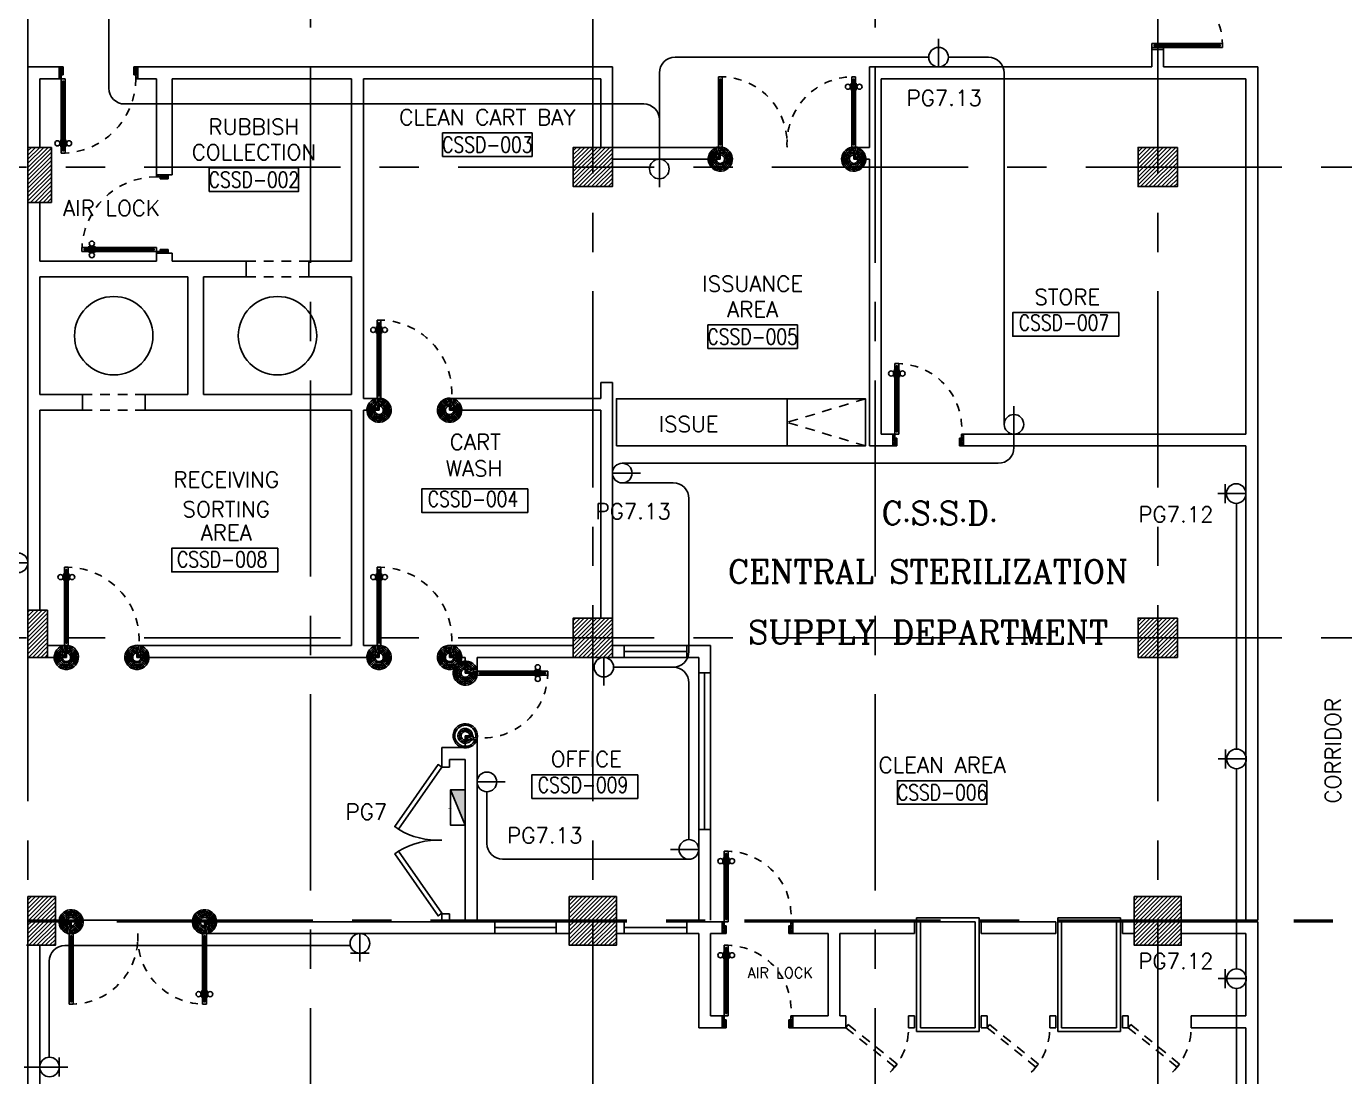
# Model space of a CAD drawing. Extents: x 0 to 93.3, y -13.5 to 76.8.
# Drawn here: x 48.6 to 65.4, y 31.03 to 44.41 of the extents above; entities that cross this region are included whole.
import ezdxf
from ezdxf.enums import TextEntityAlignment as Align

# ---------------------------------------------------------------- set-up
doc = ezdxf.new("R2010")
doc.units = 0
doc.header["$MEASUREMENT"] = 0
for name, pattern in [('CENTERX2', [4, 2.5, -0.5, 0.5, -0.5]), ('HIDDEN', [0.375, 0.25, -0.125]), ('HIDDEN2', [0.1875, 0.125, -0.0625])]:
    doc.linetypes.add(name, pattern=pattern)
doc.layers.get('0').update_dxf_attribs({"color": 11, "linetype": 'CONTINUOUS'})
for name, color, linetype in [('AXES', 11, 'CENTERX2'), ('COL', 11, 'CONTINUOUS'), ('COUNTER', 11, 'CONTINUOUS'), ('DIM', 11, 'CONTINUOUS'), ('DOOR', 11, 'CONTINUOUS'), ('E-CLINE', 4, 'CONTINUOUS'), ('E-HLINE', 3, 'HIDDEN'), ('E-PANELBX', 3, 'CONTINUOUS'), ('E-SOCKETS', 4, 'CONTINUOUS'), ('E-TRXT', 4, 'CONTINUOUS'), ('E-WI', 6, 'CONTINUOUS'), ('EQ', 11, 'CONTINUOUS'), ('HAT', 11, 'CONTINUOUS'), ('HIDDEN', 11, 'HIDDEN2'), ('RM-BOX', 11, 'CONTINUOUS'), ('RM-NAME', 11, 'CONTINUOUS'), ('RM-NO', 11, 'CONTINUOUS'), ('SUNI-FUR', 11, 'CONTINUOUS'), ('WALL', 11, 'CONTINUOUS'), ('WIN', 11, 'CONTINUOUS')]:
    doc.layers.add(name, color=color, linetype=linetype)
doc.styles.add('ROMANC', font='romanc', dxfattribs={"height": 0.1})
doc.styles.add('ROMANS', font='ROMANS.shx', dxfattribs={"width": 0.6})
pattern_1 = [(45, (-390.405687, -5.511), (-0.0265165043, 0.0265165043), [])]

# ---------------------------------------------------------------- blocks, each defined once
blk = doc.blocks.new('RM1')
at = {"layer": 'RM-BOX'}
blk.add_lwpolyline([(570, -200), (-570, -200), (-570, -500), (570, -500)], close=True, dxfattribs=at)
at = {"layer": 'RM-NAME', "style": 'ROMANS'}
for tag, p in [('ROOMNAME1', (0, 324)), ('ROOMNAME2', (0, 0))]:
    blk.add_attdef(tag, text='', height=200, dxfattribs=at).set_placement(p, align=Align.MIDDLE)
at = {"layer": 'RM-NO', "style": 'ROMANS', "width": 0.8}
blk.add_attdef('ROOMNO', text='', height=200, dxfattribs=at).set_placement((0, -350), align=Align.MIDDLE)
blk = doc.blocks.new('COL50')
at = {"layer": 'COL'}
blk.add_lwpolyline([(-250, 250), (-250, -250), (250, -250), (250, 250)], close=True, dxfattribs=at)
blk = doc.blocks.new('*X79')
at = {"color": 0}
for p, q in [((227929, 41942), (228388, 42401)), ((227929, 41995), (228335, 42401)), ((227929, 42048), (228282, 42401)), ((227929, 42101), (228229, 42401)), ((227929, 42154), (228176, 42401)), ((227929, 42207), (228123, 42401)), ((227929, 42260), (228070, 42401)), ((227929, 42313), (228017, 42401)), ((227929, 42366), (227963, 42401)), ((227941, 41901), (228429, 42389)), ((227994, 41901), (228429, 42336)), ((228047, 41901), (228429, 42283)), ((228100, 41901), (228429, 42230)), ((228153, 41901), (228429, 42177)), ((228206, 41901), (228429, 42124)), ((228259, 41901), (228429, 42071)), ((228312, 41901), (228429, 42018)), ((228365, 41901), (228429, 41964)), ((228418, 41901), (228429, 41911))]:
    blk.add_line(p, q, dxfattribs=at)
blk = doc.blocks.new('*X78')
at = {"color": 0}
for p, q in [((227929, 47935), (228395, 48401)), ((227929, 47988), (228342, 48401)), ((227929, 48041), (228289, 48401)), ((227929, 48094), (228236, 48401)), ((227929, 48147), (228183, 48401)), ((227929, 48200), (228130, 48401)), ((227929, 48253), (228077, 48401)), ((227929, 48306), (228024, 48401)), ((227929, 48359), (227971, 48401)), ((227948, 47901), (228429, 48381)), ((228001, 47901), (228429, 48328)), ((228054, 47901), (228429, 48275)), ((228107, 47901), (228429, 48222)), ((228160, 47901), (228429, 48169)), ((228213, 47901), (228429, 48116)), ((228266, 47901), (228429, 48063)), ((228319, 47901), (228429, 48010)), ((228372, 47901), (228429, 47957))]:
    blk.add_line(p, q, dxfattribs=at)
blk = doc.blocks.new('*X77')
at = {"color": 0}
for p, q in [((235129, 41929), (235600, 42401)), ((235129, 41982), (235547, 42401)), ((235129, 42035), (235494, 42401)), ((235129, 42088), (235441, 42401)), ((235129, 42141), (235388, 42401)), ((235129, 42194), (235335, 42401)), ((235129, 42248), (235282, 42401)), ((235129, 42301), (235229, 42401)), ((235129, 42354), (235176, 42401)), ((235153, 41901), (235629, 42376)), ((235206, 41901), (235629, 42323)), ((235259, 41901), (235629, 42270)), ((235312, 41901), (235629, 42217)), ((235365, 41901), (235629, 42164)), ((235418, 41901), (235629, 42111)), ((235471, 41901), (235629, 42058)), ((235525, 41901), (235629, 42005)), ((235578, 41901), (235629, 41952))]:
    blk.add_line(p, q, dxfattribs=at)
blk = doc.blocks.new('*X76')
at = {"color": 0}
for p, q in [((235129, 47922), (235608, 48401)), ((235129, 47975), (235554, 48401)), ((235129, 48028), (235501, 48401)), ((235129, 48081), (235448, 48401)), ((235129, 48134), (235395, 48401)), ((235129, 48187), (235342, 48401)), ((235129, 48240), (235289, 48401)), ((235129, 48293), (235236, 48401)), ((235129, 48346), (235183, 48401)), ((235161, 47901), (235629, 48369)), ((235214, 47901), (235629, 48316)), ((235267, 47901), (235629, 48263)), ((235320, 47901), (235629, 48210)), ((235373, 47901), (235629, 48157)), ((235426, 47901), (235629, 48104)), ((235479, 47901), (235629, 48051)), ((235532, 47901), (235629, 47998)), ((235585, 47901), (235629, 47945))]:
    blk.add_line(p, q, dxfattribs=at)
blk = doc.blocks.new('A$C272A55A0')
at = {"layer": 'DOOR', "color": 0, "linetype": 'ByBlock'}
for p, q in [((0, 900), (0, 1050)), ((50, 1050), (0, 1050)), ((50, 950), (50, 1050)), ((1750, 950), (1750, 1050)), ((1750, 1050), (1800, 1050)), ((1800, 1050), (1800, 900)), ((0, 900), (25, 900)), ((25, 950), (50, 950)), ((25, 900), (25, 950)), ((75, 900), (25, 900)), ((25, 850), (25, 900)), ((42, 850), (25, 850)), ((58, 870), (42, 870)), ((42, 870), (42, 850)), ((58, 850), (58, 870)), ((75, 850), (58, 850)), ((75, 900), (75, 850)), ((1725, 900), (1775, 900)), ((1725, 900), (1725, 850)), ((1725, 850), (1742, 850)), ((1742, 870), (1758, 870)), ((1742, 850), (1742, 870)), ((1775, 950), (1750, 950)), ((1758, 870), (1758, 850)), ((1758, 850), (1775, 850)), ((1775, 900), (1775, 950)), ((1800, 900), (1775, 900)), ((1775, 850), (1775, 900)), ((1725, 173), (1718, 173)), ((1718, 173), (1718, 83)), ((1775, 173), (1782, 173)), ((1782, 173), (1782, 83)), ((25, 50), (42, 50)), ((25, 50), (25, 0)), ((25, 0), (75, 0)), ((75, 0), (25, 0)), ((42, 50), (42, 30)), ((42, 30), (58, 30)), ((58, 50), (75, 50)), ((58, 50), (58, 30)), ((75, 50), (75, 0)), ((1718, 160), (1709, 160)), ((1709, 95), (1709, 160)), ((1718, 95), (1709, 95)), ((1718, 95), (1718, 160)), ((1725, 83), (1718, 83)), ((1742, 50), (1725, 50)), ((1725, 50), (1725, 0)), ((1775, 0), (1725, 0)), ((1725, 0), (1775, 0)), ((1742, 50), (1742, 30)), ((1758, 30), (1742, 30)), ((1775, 50), (1758, 50)), ((1758, 50), (1758, 30)), ((1775, 83), (1782, 83)), ((1775, 50), (1775, 0)), ((1782, 160), (1791, 160)), ((1782, 95), (1782, 160)), ((1782, 95), (1791, 95)), ((1791, 95), (1791, 160))]:
    blk.add_line(p, q, dxfattribs=at)
at = {"layer": 'DOOR', "color": 9, "linetype": 'ByBlock'}
for p, q in [((50, 1050), (0, 1010)), ((50, 1050), (0, 937)), ((50, 1050), (37, 950)), ((1750, 1050), (1800, 1010)), ((1750, 1050), (1800, 937)), ((1750, 1050), (1763, 950))]:
    blk.add_line(p, q, dxfattribs=at)
at = {"layer": 'DOOR', "linetype": 'ByBlock'}
for p, q in [((25, 850), (25, 50)), ((42, 850), (42, 50)), ((58, 850), (58, 50)), ((75, 50), (75, 850)), ((1725, 50), (1725, 850)), ((1742, 850), (1742, 50)), ((1758, 850), (1758, 50)), ((1775, 850), (1775, 50))]:
    blk.add_line(p, q, dxfattribs=at)
at = {"layer": 'DOOR', "color": 0, "linetype": 'ByBlock'}
for centre in [(1676, 128), (1824, 128)]:
    blk.add_circle(centre, 32.4, dxfattribs=at)
at = {"layer": 'DOOR', "color": 9, "linetype": 'ByBlock'}
for centre, radius, start, end in [((50, 1050), 54.4, 203.2074, 270), ((50, 1050), 34.4, 180, 270), ((50, 1050), 14.4, 180, 270), ((1750, 1050), 14.4, 270, 0), ((1750, 1050), 34.4, 270, 0), ((1750, 1050), 54.4, 270, 336.7926), ((50, 1050), 74.4, 227.7764, 270), ((50, 1050), 94.4, 238.0182, 270), ((50, 1050), 114, 244.0838, 257.3774), ((50, 1050), 134, 248.1598, 259.28), ((50, 1050), 154, 251.1053, 256.2858), ((1750, 1050), 74.4, 270, 312.2236), ((1750, 1050), 94.4, 270, 301.9818), ((1750, 1050), 114, 282.6226, 295.9162), ((1750, 1050), 134, 280.72, 291.8402), ((1750, 1050), 154, 283.7142, 288.8947)]:
    blk.add_arc(centre, radius, start, end, dxfattribs=at)
at = {"layer": 'DOOR', "linetype": 'HIDDEN', "ltscale": 0.5}
for centre, start, end in [((50, 851), 268.3174, 3.2965), ((1750, 851), 176.7035, 271.6826)]:
    blk.add_arc(centre, 851, start, end, dxfattribs=at)
at = {"layer": 'WALL', "linetype": 'ByBlock'}
blk.add_line((1800, 900), (1800, 1050), dxfattribs=at)
blk = doc.blocks.new('DOOR90')
at = {"layer": 'DOOR', "color": 7, "linetype": 'ByBlock'}
for p, q in [((-150, 0), (0, 0)), ((-150, 0), (-150, -25)), ((0, -50), (-114, 0)), ((0, -50), (-40, 0)), ((0, -50), (0, 0)), ((-1000, -25), (-1050, -25)), ((-1050, -75), (-1050, -25)), ((-1050, -25), (-1050, -75)), ((-1000, -75), (-1050, -75)), ((-1000, -42), (-1020, -42)), ((-1020, -42), (-1020, -58)), ((-1000, -58), (-1020, -58)), ((-1000, -25), (-1000, -42)), ((-1000, -58), (-1000, -75)), ((-878, -18), (-968, -18)), ((-968, -25), (-968, -18)), ((-968, -75), (-968, -82)), ((-878, -82), (-968, -82)), ((-955, -9), (-890, -9)), ((-955, -18), (-955, -9)), ((-955, -18), (-890, -18)), ((-955, -82), (-890, -82)), ((-955, -82), (-955, -91)), ((-955, -91), (-890, -91)), ((-890, -18), (-890, -9)), ((-890, -82), (-890, -91)), ((-878, -25), (-878, -18)), ((-878, -75), (-878, -82)), ((-200, -25), (-150, -25)), ((-200, -42), (-200, -25)), ((-180, -42), (-200, -42)), ((-200, -58), (-180, -58)), ((-200, -75), (-200, -58)), ((-150, -75), (-200, -75)), ((-180, -58), (-180, -42)), ((-150, -25), (-100, -25)), ((-150, -75), (-150, -25)), ((-100, -25), (-100, -50)), ((0, -50), (-100, -37)), ((-100, -50), (0, -50)), ((-150, -875), (-100, -875)), ((-150, -900), (-150, -875)), ((-150, -900), (0, -900)), ((0, -900), (-150, -900)), ((0, -850), (-114, -900)), ((-100, -875), (-100, -850)), ((0, -850), (-100, -863)), ((-100, -850), (0, -850)), ((0, -850), (-40, -900)), ((0, -850), (0, -900))]:
    blk.add_line(p, q, dxfattribs=at)
at = {"layer": 'DOOR', "linetype": 'ByBlock'}
for p, q in [((-200, -25), (-1000, -25)), ((-200, -42), (-1000, -42)), ((-200, -58), (-1000, -58)), ((-1000, -75), (-200, -75))]:
    blk.add_line(p, q, dxfattribs=at)
at = {"layer": 'DOOR', "color": 7, "linetype": 'ByBlock'}
for centre in [(-923, 24), (-923, -124)]:
    blk.add_circle(centre, 32.4, dxfattribs=at)
for centre, radius, start, end in [((0, -50), 154, 161.1053, 166.2858), ((0, -50), 94.4, 148.0182, 180), ((0, -50), 134, 158.1598, 169.28), ((0, -50), 114, 154.0838, 167.3774), ((0, -50), 74.4, 137.7764, 180), ((0, -50), 54.4, 113.2074, 180), ((0, -50), 34.4, 90, 180), ((0, -50), 14.4, 90, 180), ((0, -850), 154, 193.7142, 198.8947), ((0, -850), 134, 190.72, 201.8402), ((0, -850), 94.4, 180, 211.9818), ((0, -850), 74.4, 180, 222.2236), ((0, -850), 54.4, 180, 246.7926), ((0, -850), 34.4, 180, 270), ((0, -850), 14.4, 180, 270)]:
    blk.add_arc(centre, radius, start, end, dxfattribs=at)
at = {"layer": 'DOOR', "linetype": 'HIDDEN', "ltscale": 0.5}
blk.add_arc((-222, -50), 828, 178.2701, 275.003, dxfattribs=at)
blk = doc.blocks.new('A$C24ED45A6')
at = {"layer": 'DOOR', "color": 0, "linetype": 'ByBlock'}
for p, q in [((909, 1055), (909, 990)), ((918, 1055), (909, 1055)), ((918, 978), (918, 1068)), ((925, 1068), (918, 1068)), ((918, 1055), (918, 990)), ((925, 1100), (925, 1150)), ((925, 1150), (975, 1150)), ((975, 1150), (925, 1150)), ((942, 1100), (925, 1100)), ((942, 1100), (942, 1120)), ((958, 1120), (942, 1120)), ((958, 1100), (958, 1120)), ((975, 1100), (958, 1100)), ((975, 1100), (975, 1150)), ((975, 1068), (982, 1068)), ((982, 978), (982, 1068)), ((982, 1055), (982, 990)), ((982, 1055), (991, 1055)), ((991, 1055), (991, 990)), ((918, 990), (909, 990)), ((925, 978), (918, 978)), ((975, 978), (982, 978)), ((982, 990), (991, 990)), ((925, 150), (925, 200)), ((925, 200), (942, 200)), ((942, 200), (942, 180)), ((942, 180), (958, 180)), ((958, 180), (958, 200)), ((958, 200), (975, 200)), ((975, 200), (975, 150)), ((0, 0), (0, 150)), ((0, 150), (25, 150)), ((50, 0), (0, 0)), ((25, 150), (25, 100)), ((25, 100), (50, 100)), ((50, 100), (50, 0)), ((925, 150), (975, 150)), ((975, 100), (950, 100)), ((950, 100), (950, 0)), ((1000, 150), (975, 150)), ((975, 150), (975, 100)), ((1000, 150), (1000, 0)), ((950, 0), (1000, 0))]:
    blk.add_line(p, q, dxfattribs=at)
at = {"layer": 'DOOR', "linetype": 'ByBlock'}
for p, q in [((925, 1100), (925, 200)), ((942, 200), (942, 1100)), ((958, 200), (958, 1100)), ((975, 200), (975, 1100))]:
    blk.add_line(p, q, dxfattribs=at)
at = {"layer": 'DOOR', "color": 9, "linetype": 'ByBlock'}
for p, q in [((50, 0), (0, 114)), ((50, 0), (0, 40)), ((50, 0), (37, 100)), ((950, 0), (1000, 114)), ((950, 0), (963, 100)), ((950, 0), (1000, 40))]:
    blk.add_line(p, q, dxfattribs=at)
at = {"layer": 'DOOR', "color": 0, "linetype": 'ByBlock'}
for centre in [(876, 1023), (1024, 1023)]:
    blk.add_circle(centre, 32.4, dxfattribs=at)
at = {"layer": 'DOOR', "linetype": 'HIDDEN', "ltscale": 0.5}
blk.add_arc((950, 222), 928, 88.456, 184.4816, dxfattribs=at)
at = {"layer": 'DOOR', "color": 9, "linetype": 'ByBlock'}
for centre, radius, start, end in [((50, 0), 154, 103.7142, 108.8947), ((50, 0), 134, 100.72, 111.8402), ((50, 0), 114, 102.6226, 115.9162), ((50, 0), 94.4, 90, 121.9818), ((50, 0), 74.4, 90, 132.2236), ((50, 0), 54.4, 90, 156.7926), ((50, 0), 34.4, 90, 180), ((50, 0), 14.4, 90, 180), ((950, 0), 94.4, 58.0182, 90), ((950, 0), 74.4, 47.7764, 90), ((950, 0), 54.4, 23.2074, 90), ((950, 0), 34.4, 0, 90), ((950, 0), 14.4, 0, 90), ((950, 0), 134, 68.1598, 79.28), ((950, 0), 114, 64.0838, 77.3774), ((950, 0), 154, 71.1053, 76.2858)]:
    blk.add_arc(centre, radius, start, end, dxfattribs=at)
at = {"layer": 'WALL'}
blk.add_line((1000, 0), (1000, 150), dxfattribs=at)
blk = doc.blocks.new('DOOR1000')
at = {"layer": 'DOOR', "color": 7, "linetype": 'ByBlock'}
for p, q in [((-150, 0), (0, 0)), ((-150, 0), (-150, -25)), ((0, -50), (-114, 0)), ((0, -50), (-40, 0)), ((0, -50), (0, 0)), ((-1100, -25), (-1100, -75)), ((-1100, -75), (-1100, -25)), ((-1050, -25), (-1100, -25)), ((-1050, -75), (-1100, -75)), ((-1070, -42), (-1070, -58)), ((-1050, -42), (-1070, -42)), ((-1050, -58), (-1070, -58)), ((-1050, -25), (-1050, -42)), ((-1050, -58), (-1050, -75)), ((-1018, -25), (-1018, -18)), ((-928, -18), (-1018, -18)), ((-1018, -75), (-1018, -82)), ((-928, -82), (-1018, -82)), ((-1005, -18), (-1005, -9)), ((-1005, -9), (-940, -9)), ((-1005, -18), (-940, -18)), ((-1005, -82), (-1005, -91)), ((-1005, -82), (-940, -82)), ((-1005, -91), (-940, -91)), ((-940, -18), (-940, -9)), ((-940, -82), (-940, -91)), ((-928, -25), (-928, -18)), ((-928, -75), (-928, -82)), ((-200, -25), (-150, -25)), ((-200, -42), (-200, -25)), ((-180, -42), (-200, -42)), ((-200, -58), (-180, -58)), ((-200, -75), (-200, -58)), ((-150, -75), (-200, -75)), ((-180, -58), (-180, -42)), ((-150, -25), (-100, -25)), ((-150, -75), (-150, -25)), ((-100, -25), (-100, -50)), ((0, -50), (-100, -37)), ((-100, -50), (0, -50)), ((-150, -975), (-100, -975)), ((-150, -1000), (-150, -975)), ((-150, -1000), (0, -1000)), ((0, -1000), (-150, -1000)), ((0, -950), (-114, -1000)), ((-100, -975), (-100, -950)), ((0, -950), (-100, -963)), ((-100, -950), (0, -950)), ((0, -950), (-40, -1000)), ((0, -950), (0, -1000))]:
    blk.add_line(p, q, dxfattribs=at)
at = {"layer": 'DOOR', "linetype": 'ByBlock'}
for p, q in [((-200, -25), (-1050, -25)), ((-200, -42), (-1050, -42)), ((-200, -58), (-1050, -58)), ((-1050, -75), (-200, -75))]:
    blk.add_line(p, q, dxfattribs=at)
at = {"layer": 'DOOR', "color": 7, "linetype": 'ByBlock'}
for centre in [(-973, 24), (-973, -124)]:
    blk.add_circle(centre, 32.4, dxfattribs=at)
for centre, radius, start, end in [((0, -50), 154, 161.1053, 166.2858), ((0, -50), 94.4, 148.0182, 180), ((0, -50), 134, 158.1598, 169.28), ((0, -50), 114, 154.0838, 167.3774), ((0, -50), 74.4, 137.7764, 180), ((0, -50), 54.4, 113.2074, 180), ((0, -50), 34.4, 90, 180), ((0, -50), 14.4, 90, 180), ((0, -950), 154, 193.7142, 198.8947), ((0, -950), 134, 190.72, 201.8402), ((0, -950), 94.4, 180, 211.9818), ((0, -950), 74.4, 180, 222.2236), ((0, -950), 54.4, 180, 246.7926), ((0, -950), 34.4, 180, 270), ((0, -950), 14.4, 180, 270)]:
    blk.add_arc(centre, radius, start, end, dxfattribs=at)
at = {"layer": 'DOOR', "linetype": 'HIDDEN', "ltscale": 0.5}
blk.add_arc((-150, -25), 950, 180, 270, dxfattribs=at)
blk = doc.blocks.new('fe-door')
at = {"layer": 'DOOR', "color": 0, "linetype": 'ByBlock'}
for p, q in [((-900, 1775), (-900, 1725)), ((-900, 1725), (-900, 1775)), ((-850, 1775), (-900, 1775)), ((-850, 1725), (-900, 1725)), ((-870, 1758), (-870, 1742)), ((-850, 1758), (-870, 1758)), ((-850, 1742), (-870, 1742)), ((-850, 1775), (-850, 1758)), ((-850, 1742), (-850, 1725)), ((-818, 1775), (-818, 1782)), ((-728, 1782), (-818, 1782)), ((-818, 1725), (-818, 1718)), ((-728, 1718), (-818, 1718)), ((-805, 1782), (-805, 1791)), ((-805, 1791), (-740, 1791)), ((-805, 1782), (-740, 1782)), ((-805, 1718), (-805, 1709)), ((-805, 1718), (-740, 1718)), ((-805, 1709), (-740, 1709)), ((-740, 1782), (-740, 1791)), ((-740, 1718), (-740, 1709)), ((-728, 1775), (-728, 1782)), ((-728, 1725), (-728, 1718)), ((-50, 1758), (-50, 1775)), ((-50, 1775), (0, 1775)), ((-30, 1758), (-50, 1758)), ((-50, 1725), (-50, 1742)), ((-50, 1742), (-30, 1742)), ((0, 1725), (-50, 1725)), ((-30, 1742), (-30, 1758)), ((150, 1800), (0, 1800)), ((0, 1800), (0, 1775)), ((0, 1725), (0, 1775)), ((0, 1775), (150, 1775)), ((150, 1775), (150, 1800)), ((0, 75), (0, 25)), ((0, 75), (50, 75)), ((0, 0), (0, 25)), ((0, 25), (50, 25)), ((150, 25), (0, 25)), ((0, 0), (150, 0)), ((30, 58), (30, 42)), ((50, 58), (30, 58)), ((30, 42), (50, 42)), ((50, 75), (50, 58)), ((50, 42), (50, 25)), ((150, 25), (150, 0)), ((850, 58), (850, 75)), ((850, 75), (900, 75)), ((850, 58), (870, 58)), ((850, 25), (850, 42)), ((850, 42), (870, 42)), ((850, 25), (900, 25)), ((870, 42), (870, 58)), ((900, 25), (900, 75)), ((900, 75), (900, 25))]:
    blk.add_line(p, q, dxfattribs=at)
at = {"layer": 'DOOR', "linetype": 'ByBlock'}
for p, q in [((-50, 1775), (-850, 1775)), ((-50, 1758), (-850, 1758)), ((-50, 1742), (-850, 1742)), ((-850, 1725), (-50, 1725)), ((850, 75), (50, 75)), ((50, 58), (850, 58)), ((50, 42), (850, 42)), ((50, 25), (850, 25))]:
    blk.add_line(p, q, dxfattribs=at)
at = {"layer": 'DOOR', "color": 0, "linetype": 'ByBlock'}
for centre in [(-773, 1824), (-773, 1676)]:
    blk.add_circle(centre, 32.4, dxfattribs=at)
at = {"layer": 'DOOR', "linetype": 'HIDDEN', "ltscale": 0.5}
for centre, start, end in [((-49, 1750), 178.3174, 273.2965), ((49, 50), 358.3174, 93.2965)]:
    blk.add_arc(centre, 851, start, end, dxfattribs=at)
at = {"layer": 'WALL'}
for p, q in [((0, 1800), (150, 1800)), ((0, 0), (150, 0))]:
    blk.add_line(p, q, dxfattribs=at)
at = {"layer": 'WALL', "linetype": 'ByBlock'}
blk.add_line((0, 1800), (150, 1800), dxfattribs=at)
blk = doc.blocks.new('S110')
at = {"layer": 'E-SOCKETS'}
blk.add_line((0, 0), (358, 0), dxfattribs=at)
blk.add_circle((125, 0), 125, dxfattribs=at)
blk = doc.blocks.new('E-PBX')
at = {"layer": 'E-PANELBX'}
h = blk.add_hatch(color=256, dxfattribs=at)
h.paths.add_polyline_path([(34, 190), (-225, 190), (34, 81)])
h.paths.add_polyline_path([(225, 190), (34, 190), (34, 81), (225, 0)])
blk.add_line((225, 0), (-225, 190), dxfattribs=at)
blk.add_lwpolyline([(-225, 190), (225, 190), (225, 0), (-225, 0)], close=True, dxfattribs=at)

msp = doc.modelspace()

# ---------------------------------------------------------------- hatches: boundary and pattern name
at = {"layer": 'HAT'}
h = msp.add_hatch(dxfattribs=at)
h.set_pattern_fill('ANSI31', color=256, scale=0.3, style=0)
h.set_pattern_definition([(45, (-386.805687, -5.511), (-0.0265165043, 0.0265165043), [])])
h.paths.add_polyline_path([(48.9195, 42.87), (48.6195, 42.87), (48.6195, 42.62), (48.9195, 42.62)])
h.paths.add_polyline_path([(48.9195, 42.62), (48.6195, 42.62), (48.6195, 42.17), (48.9195, 42.17)])
h = msp.add_hatch(dxfattribs=at)
h.set_pattern_fill('ANSI31', color=256, scale=0.3, style=0)
h.set_pattern_definition([(45, (-344.495687, -5.461), (-0.0265165043, 0.0265165043), [])])
h.paths.add_polyline_path([(48.8695, 36.97), (48.6195, 36.97), (48.6195, 36.67), (48.8695, 36.67)])
h.paths.add_polyline_path([(48.8695, 36.67), (48.6195, 36.67), (48.6195, 36.37), (48.8695, 36.37)])
h = msp.add_hatch(dxfattribs=at)
h.set_pattern_fill('ANSI31', color=256, scale=0.3, style=0)
h.set_pattern_definition([(45, (-334.775687, -5.511), (-0.0265165043, 0.0265165043), [])])
h.paths.add_polyline_path([(48.6195, 33.02), (48.9695, 33.02), (48.9695, 33.32), (48.6195, 33.32)])
h = msp.add_hatch(dxfattribs=at)
h.set_pattern_fill('ANSI31', color=256, scale=0.3, style=0)
h.set_pattern_definition([(45, (-302.725687, -5.511), (-0.0265165043, 0.0265165043), [])])
h.paths.add_polyline_path([(55.8195, 33.02), (55.8195, 33.32), (55.5195, 33.32), (55.5195, 33.02)])
h.paths.add_polyline_path([(56.1195, 33.02), (56.1195, 33.32), (55.8195, 33.32), (55.8195, 33.02)])
h = msp.add_hatch(dxfattribs=at)
h.set_pattern_fill('ANSI31', color=256, scale=0.3, style=0)
h.set_pattern_definition(pattern_1)
h.paths.add_polyline_path([(63.0195, 33.02), (63.0195, 33.32), (63.3195, 33.32), (63.3195, 33.02)])
h.paths.add_polyline_path([(62.7195, 33.02), (62.7195, 33.32), (63.0195, 33.32), (63.0195, 33.02)])
h = msp.add_hatch(dxfattribs=at)
h.set_pattern_fill('ANSI31', color=256, scale=0.3, style=0)
h.set_pattern_definition([(45, (-334.775687, -5.831), (-0.0265165043, 0.0265165043), [])])
h.paths.add_polyline_path([(48.6195, 32.7), (48.9695, 32.7), (48.9695, 33), (48.6195, 33)])
h = msp.add_hatch(dxfattribs=at)
h.set_pattern_fill('ANSI31', color=256, scale=0.3, style=0)
h.set_pattern_definition([(45, (-302.725687, -5.831), (-0.0265165043, 0.0265165043), [])])
h.paths.add_polyline_path([(55.8195, 32.7), (55.8195, 33), (55.5195, 33), (55.5195, 32.7)])
h.paths.add_polyline_path([(56.1195, 32.7), (56.1195, 33), (55.8195, 33), (55.8195, 32.7)])
h = msp.add_hatch(dxfattribs=at)
h.set_pattern_fill('ANSI31', color=256, scale=0.3, style=0)
h.set_pattern_definition(pattern_1)
h.paths.add_polyline_path([(63.0195, 32.7), (63.0195, 33), (63.3195, 33), (63.3195, 32.7)])
h.paths.add_polyline_path([(62.7195, 32.7), (62.7195, 33), (63.0195, 33), (63.0195, 32.7)])

# ---------------------------------------------------------------- linework, layer by layer
at = {"layer": 'AXES'}
for p, q in [((55.8195, -1.4643), (55.8195, 76.0748)), ((63.0195, -1.4643), (63.0195, 76.0748)), ((48.6195, -1.4643), (48.6195, 75.7248)), ((52.2195, 5.4), (52.2195, 64.22)), ((59.4195, 5.4), (59.4195, 64.22)), ((92.6023, 42.62), (22.7795, 42.62)), ((92.6023, 36.62), (22.7795, 36.62)), ((92.2523, 33.02), (22.7795, 33.02)), ((92.2523, 33), (22.7795, 33))]:
    msp.add_line(p, q, dxfattribs=at)
at = {"layer": 'COL'}
for p, q in [((50.257, 43.745), (50.257, 42.5201)), ((50.457, 43.745), (50.457, 42.5201)), ((50.257, 42.5201), (50.457, 42.5201)), ((50.257, 41.52), (50.457, 41.52)), ((50.257, 41.52), (50.257, 41.42)), ((50.457, 41.52), (50.457, 41.42)), ((48.7695, 41.42), (50.257, 41.42)), ((50.457, 41.42), (51.4008, 41.42)), ((51.4008, 41.42), (51.4008, 41.22)), ((52.2008, 41.42), (52.2008, 41.22)), ((52.2008, 41.42), (52.7445, 41.42)), ((48.7695, 41.22), (50.657, 41.22)), ((50.657, 41.22), (50.657, 39.72)), ((50.857, 41.22), (51.4008, 41.22)), ((50.857, 41.22), (50.857, 39.72)), ((52.2008, 41.22), (52.7445, 41.22)), ((48.7695, 39.72), (49.3133, 39.72)), ((49.3133, 39.72), (49.3133, 39.52)), ((50.1133, 39.72), (50.657, 39.72)), ((50.1133, 39.72), (50.1133, 39.52)), ((50.857, 39.72), (52.7445, 39.72)), ((48.7695, 39.52), (49.3133, 39.52)), ((50.1133, 39.52), (52.7445, 39.52))]:
    msp.add_line(p, q, dxfattribs=at)
for points in [[(48.9195, 42.87), (48.9195, 42.17), (48.6195, 42.17), (48.6195, 42.87)], [(48.8695, 36.97), (48.8695, 36.37), (48.6195, 36.37), (48.6195, 36.97)], [(48.6195, 33.32), (48.6195, 33.02), (48.9695, 33.02), (48.9695, 33.32)], [(56.1195, 33.32), (55.5195, 33.32), (55.5195, 33.02), (56.1195, 33.02)], [(62.7195, 33.32), (63.3195, 33.32), (63.3195, 33.02), (62.7195, 33.02)], [(48.6195, 33), (48.6195, 32.7), (48.9695, 32.7), (48.9695, 33)], [(56.1195, 33), (55.5195, 33), (55.5195, 32.7), (56.1195, 32.7)], [(62.7195, 33), (63.3195, 33), (63.3195, 32.7), (62.7195, 32.7)]]:
    msp.add_lwpolyline(points, close=True, dxfattribs=at)
at = {"layer": 'COUNTER'}
msp.add_line((58.2945, 39.6659), (58.2945, 39.0659), dxfattribs=at)
at = {"layer": 'COUNTER', "linetype": 'HIDDEN2'}
for p in [(59.2945, 39.6659), (59.2945, 39.0659)]:
    msp.add_line(p, (58.2945, 39.3659), dxfattribs=at)
at = {"layer": 'COUNTER'}
msp.add_lwpolyline([(56.1195, 39.0674), (59.2945, 39.0659), (59.2945, 39.6659), (56.1195, 39.6674)], close=True, dxfattribs=at)
at = {"layer": 'DOOR', "color": 0}
msp.add_line((48.6195, 32.7), (48.5995, 32.7), dxfattribs=at)
at = {"layer": 'DOOR'}
for p, q in [((59.0759, 31.6889), (59.0445, 31.65)), ((60.8759, 31.6889), (60.8445, 31.65)), ((62.6759, 31.6889), (62.6445, 31.65))]:
    msp.add_line(p, q, dxfattribs=at)
at = {"layer": 'DOOR', "linetype": 'HIDDEN2'}
for p, q in [((59.0445, 31.65), (59.6674, 31.148)), ((59.6988, 31.1869), (59.0759, 31.6889)), ((60.8445, 31.65), (61.4674, 31.148)), ((61.4988, 31.1869), (60.8759, 31.6889)), ((62.6445, 31.65), (63.2674, 31.148)), ((63.2988, 31.1869), (62.6759, 31.6889)), ((59.6674, 31.148), (59.6988, 31.1869)), ((61.4674, 31.148), (61.4988, 31.1869)), ((63.2674, 31.148), (63.2988, 31.1869))]:
    msp.add_line(p, q, dxfattribs=at)
for centre in [(59.0445, 31.65), (60.8445, 31.65), (62.6445, 31.65)]:
    msp.add_arc(centre, 0.8, 314.716, 0.00036, dxfattribs=at)
at = {"layer": 'E-CLINE'}
for p, q in [((49.6509, 46.02), (49.6509, 43.6234)), ((60.1014, 44.02), (56.8676, 44.02)), ((60.3514, 44.02), (60.8621, 44.02)), ((56.6676, 42.72), (56.6676, 43.82)), ((61.0621, 39.34), (61.0621, 43.82)), ((56.4676, 43.4234), (49.8509, 43.4234)), ((61.1871, 39.215), (61.1871, 39.0436)), ((56.1945, 38.8436), (60.9871, 38.8436)), ((56.1945, 38.5936), (56.8445, 38.5936)), ((57.0445, 36.445), (57.0445, 38.3936)), ((64.0234, 35.2006), (64.0234, 38.3326)), ((56.0845, 36.245), (56.8445, 36.245)), ((57.0445, 34.0474), (57.0445, 36.045)), ((54.4695, 34.6574), (54.4695, 33.9974)), ((57.0445, 33.7974), (54.6695, 33.7974)), ((48.7695, 31.1485), (48.5695, 31.1485))]:
    msp.add_line(p, q, dxfattribs=at)
at = {"layer": 'E-CLINE', "color": 4}
for p, q in [((55.8195, 39.6963), (55.8195, 39.6963)), ((64.0234, 32.3998), (64.0234, 34.9506)), ((52.7283, 32.6976), (49.0907, 32.6976)), ((48.8907, 31.2735), (48.8907, 32.4976)), ((64.0234, 32.1498), (64.0234, 29.1096))]:
    msp.add_line(p, q, dxfattribs=at)
at = {"layer": 'E-CLINE'}
for centre, start, end in [((56.8676, 43.82), 90, 180), ((60.8621, 43.82), 0, 90), ((49.8509, 43.6234), 180, 270), ((56.4676, 43.2234), 0, 90), ((60.9871, 39.0436), 270, 0), ((56.8445, 38.3936), 0, 90), ((56.8445, 36.445), 270, 360), ((56.8445, 36.045), 0, 90), ((54.6695, 33.9974), 180, 270)]:
    msp.add_arc(centre, 0.2, start, end, dxfattribs=at)
at = {"layer": 'E-CLINE', "color": 4}
msp.add_arc((49.0907, 32.4976), 0.2, 90, 180, dxfattribs=at)
at = {"layer": 'E-SOCKETS'}
for p, q in [((56.6676, 42.72), (56.6676, 42.3617)), ((63.8783, 38.3375), (63.8783, 38.5777)), ((64.1445, 38.4576), (63.7862, 38.4576)), ((48.6195, 37.5753), (48.2612, 37.5753)), ((63.8831, 34.9555), (63.8831, 35.1957)), ((64.1484, 35.0756), (63.7901, 35.0756)), ((52.8503, 32.85), (52.8503, 32.4917)), ((52.9704, 32.6), (52.7302, 32.6)), ((64.1484, 32.2748), (63.7901, 32.2748)), ((63.8775, 32.1547), (63.8775, 32.395)), ((49.0195, 31.2686), (49.0195, 31.0284)), ((48.7695, 31.1485), (49.1279, 31.1485))]:
    msp.add_line(p, q, dxfattribs=at)
for centre in [(56.6676, 42.595), (64.0195, 38.4576), (48.4945, 37.5753), (64.0234, 35.0756), (52.8503, 32.725), (64.0234, 32.2748), (48.8945, 31.1485)]:
    msp.add_circle(centre, 0.125, dxfattribs=at)
at = {"layer": 'E-WI', "color": 4}
msp.add_lwpolyline([(54.0025, 34.4475, 0, 0.1162, 0), (53.7703, 34.4376, 0, 0, 0), (53.2939, 34.4337, 0, 0, 0)], format="xyseb", dxfattribs=at)
at = {"layer": 'EQ'}
for p, q in [((60.7445, 33.05), (59.9445, 33.05)), ((59.9445, 31.6), (59.9445, 33.05)), ((60.6945, 33), (59.9945, 33)), ((59.9945, 31.65), (59.9945, 33)), ((60.6945, 31.65), (60.6945, 33)), ((60.7445, 31.6), (60.7445, 33.05)), ((61.7445, 31.6), (61.7445, 33.05)), ((61.7445, 33.05), (62.5445, 33.05)), ((61.7945, 31.65), (61.7945, 33)), ((61.7945, 33), (62.4945, 33)), ((62.4945, 31.65), (62.4945, 33)), ((62.5445, 31.6), (62.5445, 33.05)), ((59.9445, 31.6), (60.7445, 31.6)), ((59.9945, 31.65), (60.6945, 31.65)), ((61.7445, 31.6), (62.5445, 31.6)), ((61.7945, 31.65), (62.4945, 31.65))]:
    msp.add_line(p, q, dxfattribs=at)
at = {"layer": 'HIDDEN'}
msp.add_line((48.6195, 39.2345), (48.6195, 39.2345), dxfattribs=at)
at = {"layer": 'RM-BOX'}
for points in [[(62.5222, 40.7637), (61.1724, 40.7637), (61.1724, 40.4637), (62.5222, 40.4637)], [(54.989, 38.5178), (53.6392, 38.5178), (53.6392, 38.2178), (54.989, 38.2178)], [(51.8026, 37.7602), (50.4529, 37.7602), (50.4529, 37.4602), (51.8026, 37.4602)], [(56.3919, 34.873), (55.0422, 34.873), (55.0422, 34.573), (56.3919, 34.573)]]:
    msp.add_lwpolyline(points, close=True, dxfattribs=at)
at = {"layer": 'SUNI-FUR', "linetype": 'HIDDEN2'}
for p, q in [((51.4008, 41.42), (52.2008, 41.42)), ((51.4008, 41.22), (52.2008, 41.22)), ((49.3133, 39.72), (50.1133, 39.72)), ((49.3133, 39.52), (50.1133, 39.52))]:
    msp.add_line(p, q, dxfattribs=at)
at = {"layer": 'SUNI-FUR'}
for centre in [(49.7133, 40.47), (51.8008, 40.47)]:
    msp.add_circle(centre, 0.5, dxfattribs=at)
at = {"layer": 'WALL'}
for p, q in [((62.9445, 43.895), (62.9445, 44.12)), ((63.0945, 44.12), (62.9445, 44.12)), ((63.0945, 43.895), (63.0945, 44.12)), ((48.6195, 43.895), (49.0195, 43.895)), ((48.6195, 42.87), (48.6195, 43.895)), ((49.0195, 43.745), (49.0195, 43.895)), ((50.0195, 43.895), (56.0695, 43.895)), ((50.0195, 43.745), (50.0195, 43.895)), ((56.0695, 43.895), (56.0695, 42.87)), ((59.3445, 43.895), (62.9445, 43.895)), ((59.3445, 43.895), (59.3445, 42.87)), ((63.0945, 43.895), (64.2945, 43.895)), ((64.2945, 33.02), (64.2945, 43.895)), ((48.7695, 43.745), (49.0195, 43.745)), ((48.7695, 42.87), (48.7695, 43.745)), ((50.0195, 43.745), (50.257, 43.745)), ((50.457, 43.745), (52.7445, 43.745)), ((52.7445, 43.745), (52.7445, 41.42)), ((52.8945, 43.745), (55.9195, 43.745)), ((52.8945, 43.745), (52.8945, 39.67)), ((55.9195, 43.745), (55.9195, 42.87)), ((59.4945, 43.745), (64.1445, 43.745)), ((59.4945, 43.745), (59.4945, 39.215)), ((64.1445, 39.215), (64.1445, 43.745)), ((56.0695, 42.87), (57.3945, 42.87)), ((57.3945, 42.87), (57.3945, 42.72)), ((59.1945, 42.87), (59.1945, 42.72)), ((59.1945, 42.87), (59.3445, 42.87)), ((56.0695, 42.72), (57.3945, 42.72)), ((59.1945, 42.72), (59.3445, 42.72)), ((59.3445, 42.72), (59.3445, 39.065)), ((48.6195, 42.37), (48.6195, 39.2345)), ((48.6195, 42.17), (48.6195, 36.97)), ((48.7695, 42.17), (48.7695, 41.42)), ((48.7695, 41.22), (48.7695, 39.72)), ((52.7445, 41.22), (52.7445, 39.72)), ((55.9195, 39.67), (55.9195, 39.8749)), ((55.9195, 39.8749), (56.0695, 39.8749)), ((56.0695, 39.8749), (55.9195, 39.8749)), ((56.0695, 39.8749), (55.9195, 39.8749)), ((56.0695, 36.87), (56.0695, 39.8749)), ((52.8945, 39.67), (53.0445, 39.67)), ((54.0445, 39.52), (54.0445, 39.67)), ((54.0445, 39.67), (55.9195, 39.67)), ((54.0445, 39.52), (54.0445, 39.67)), ((54.0445, 39.52), (54.0445, 39.67)), ((48.7695, 39.52), (48.7695, 36.97)), ((52.7445, 39.52), (52.7445, 36.52)), ((52.8945, 39.52), (52.8945, 36.52)), ((52.8945, 39.52), (53.0445, 39.52)), ((54.0445, 39.52), (55.9195, 39.52)), ((55.9195, 36.87), (55.9195, 39.52)), ((48.6195, 39.2345), (48.6195, 38.245)), ((59.4945, 39.215), (59.6442, 39.215)), ((59.6442, 39.065), (59.6442, 39.215)), ((59.6442, 39.215), (59.6442, 39.065)), ((60.5442, 39.065), (60.5442, 39.215)), ((60.5442, 39.215), (64.1445, 39.215)), ((60.5442, 39.215), (60.5442, 39.065)), ((59.3445, 39.065), (59.6442, 39.065)), ((60.5442, 39.065), (64.1445, 39.065)), ((64.1445, 33.02), (64.1445, 39.065)), ((49.0591, 36.52), (48.8695, 36.52)), ((49.0591, 36.37), (49.0591, 36.52)), ((52.7445, 36.52), (50.0591, 36.52)), ((50.0591, 36.37), (50.0591, 36.52)), ((52.8945, 36.52), (53.0445, 36.52)), ((53.0445, 36.37), (53.0445, 36.52)), ((54.0445, 36.37), (54.0445, 36.52)), ((54.0445, 36.37), (54.0445, 36.52)), ((54.0445, 36.52), (55.5695, 36.52)), ((56.2195, 36.52), (56.0695, 36.52)), ((56.2195, 36.37), (56.2195, 36.52)), ((57.3195, 36.52), (57.0195, 36.52)), ((57.0195, 36.37), (57.0195, 36.52)), ((57.3195, 36.52), (57.3195, 36.1748)), ((49.0591, 36.37), (48.6195, 36.37)), ((52.7445, 36.37), (50.0591, 36.37)), ((52.7445, 36.37), (53.0445, 36.37)), ((54.0445, 36.37), (54.1945, 36.37)), ((54.1945, 36.37), (54.1945, 36.22)), ((54.3445, 36.37), (54.3445, 36.22)), ((54.3445, 36.37), (54.3445, 36.22)), ((54.3445, 36.37), (56.2195, 36.37)), ((57.0195, 36.37), (57.1695, 36.37)), ((57.1695, 36.37), (57.1695, 36.1748)), ((54.3445, 36.22), (54.1945, 36.22)), ((54.1945, 36.22), (54.3445, 36.22)), ((54.3445, 36.22), (54.1945, 36.22)), ((54.1945, 36.22), (54.3445, 36.22)), ((54.1945, 36.22), (54.3445, 36.22)), ((57.3195, 36.1748), (57.1695, 36.1748)), ((54.1945, 35.32), (54.3445, 35.32)), ((54.1945, 35.32), (54.3445, 35.32)), ((54.3445, 35.32), (54.1945, 35.32)), ((54.1945, 35.32), (54.3445, 35.32)), ((54.1945, 35.32), (54.3445, 35.32)), ((54.1945, 35.32), (54.1945, 35.22)), ((54.3445, 35.32), (54.3445, 33.02)), ((54.1945, 35.22), (53.8945, 35.22)), ((53.8945, 35.22), (53.8945, 35.07)), ((53.8945, 35.07), (53.8945, 34.97)), ((53.8945, 34.97), (53.9945, 34.97)), ((53.9945, 35.07), (54.1945, 35.07)), ((53.9945, 35.07), (53.9945, 34.97)), ((54.1945, 35.07), (54.1945, 33.02)), ((57.1695, 34.1748), (57.1695, 33.02)), ((57.3195, 34.1748), (57.1695, 34.1748)), ((57.3195, 34.1748), (57.3195, 33.02)), ((48.8695, 33.02), (49.782, 33.02)), ((50.9195, 33), (50.9195, 32.85)), ((50.9195, 33), (50.9195, 32.85)), ((50.9195, 33), (53.8945, 33)), ((53.8945, 33.1), (53.9945, 33.1)), ((53.8945, 33.1), (53.8945, 33)), ((53.9945, 33.1), (53.9945, 33)), ((53.9945, 33), (54.5698, 33)), ((54.5698, 32.85), (54.5698, 33)), ((55.3523, 32.85), (55.3523, 33)), ((56.2195, 32.85), (56.2195, 33)), ((57.0195, 32.85), (57.0195, 33)), ((57.0195, 33), (57.4695, 33)), ((57.4695, 33), (57.4695, 32.85)), ((57.4695, 32.85), (57.4695, 33)), ((57.4695, 33), (57.4695, 32.85)), ((58.3695, 33), (59.9195, 33)), ((58.3695, 32.85), (58.3695, 33)), ((58.3695, 32.85), (58.3695, 33)), ((58.3695, 33), (58.3695, 32.85)), ((59.9195, 32.85), (59.9195, 33)), ((61.7195, 33), (60.7695, 33)), ((60.7695, 32.85), (60.7695, 33)), ((61.7195, 32.85), (61.7195, 33)), ((62.5695, 32.85), (62.5695, 33)), ((63.3195, 33), (64.2695, 33)), ((64.2945, 33.02), (64.1445, 33.02)), ((64.1445, 33), (64.2945, 33)), ((64.2945, 27.25), (64.2945, 33)), ((50.9195, 32.85), (54.5698, 32.85)), ((55.3523, 32.85), (55.5195, 32.85)), ((56.1195, 32.85), (56.2195, 32.85)), ((57.0195, 32.85), (57.1695, 32.85)), ((57.1695, 32.85), (57.1695, 31.65)), ((57.3195, 32.85), (57.3195, 31.8)), ((57.3195, 32.85), (57.4695, 32.85)), ((58.8195, 32.85), (58.3695, 32.85)), ((58.8195, 32.85), (58.8195, 31.8)), ((58.9695, 32.85), (58.9695, 31.8)), ((58.9695, 32.85), (59.9195, 32.85)), ((59.4945, 32.85), (59.9195, 32.85)), ((61.7195, 32.85), (60.7695, 32.85)), ((62.5695, 32.85), (62.7195, 32.85)), ((63.3195, 32.85), (64.1445, 32.85)), ((64.1445, 31.8), (64.1445, 32.85)), ((48.6195, 27.25), (48.6195, 32.7)), ((48.7695, 27.35), (48.7695, 32.7)), ((57.4695, 31.8), (57.3195, 31.8)), ((57.4695, 31.8), (57.4695, 31.65)), ((57.4695, 31.65), (57.4695, 31.8)), ((57.4695, 31.8), (57.4695, 31.65)), ((58.3695, 31.65), (58.3695, 31.8)), ((58.3695, 31.65), (58.3695, 31.8)), ((58.3695, 31.8), (58.3695, 31.65)), ((58.3695, 31.8), (58.8195, 31.8)), ((59.0445, 31.8), (58.9695, 31.8)), ((59.0445, 31.8), (59.0445, 31.65)), ((59.8445, 31.8), (59.8445, 31.65)), ((59.8445, 31.8), (59.9195, 31.8)), ((59.9195, 31.65), (59.9195, 31.8)), ((60.7695, 31.65), (60.7695, 31.8)), ((60.8445, 31.8), (60.7695, 31.8)), ((60.8445, 31.8), (60.8445, 31.65)), ((61.7195, 31.8), (61.6445, 31.8)), ((61.6445, 31.8), (61.6445, 31.65)), ((61.7195, 31.8), (61.7195, 31.65)), ((62.5695, 31.8), (62.6445, 31.8)), ((62.5695, 31.8), (62.5695, 31.65)), ((62.6445, 31.8), (62.6445, 31.65)), ((64.1445, 31.8), (63.4445, 31.8)), ((63.4445, 31.8), (63.4445, 31.65)), ((57.4695, 31.65), (57.1695, 31.65)), ((58.3695, 31.65), (59.0445, 31.65)), ((59.8445, 31.65), (59.9195, 31.65)), ((60.8445, 31.65), (60.7695, 31.65)), ((61.7195, 31.65), (61.6445, 31.65)), ((62.5695, 31.65), (62.6445, 31.65)), ((64.1445, 31.65), (63.4445, 31.65)), ((64.1445, 27.25), (64.1445, 31.65))]:
    msp.add_line(p, q, dxfattribs=at)
for points in [[(53.8945, 34.97), (53.8462, 35.0037), (53.2952, 34.2129), (53.3436, 34.1793)], [(53.8945, 33.1086), (53.8462, 33.075), (53.2952, 33.8657), (53.3436, 33.8993)]]:
    msp.add_lwpolyline(points, close=True, dxfattribs=at)
for centre, start, end in [((53.8462, 35.0037), 238.62591, 272.86757), ((53.8462, 33.075), 87.13243, 121.37409)]:
    msp.add_arc(centre, 0.9656, start, end, dxfattribs=at)
at = {"layer": 'WIN'}
for p, q in [((57.0195, 36.52), (56.2195, 36.52)), ((57.0195, 36.445), (56.2195, 36.445)), ((57.0195, 36.37), (56.2195, 36.37)), ((57.1695, 36.1748), (57.1695, 34.1748)), ((57.2445, 36.1748), (57.2445, 34.1748)), ((57.3195, 36.1748), (57.3195, 34.1748)), ((55.3523, 32.925), (54.5698, 32.925)), ((55.3523, 32.85), (54.5698, 32.85)), ((57.0195, 32.925), (56.2195, 32.925)), ((57.0195, 32.85), (56.2195, 32.85))]:
    msp.add_line(p, q, dxfattribs=at)

# ---------------------------------------------------------------- block references
at = {"layer": 'COL', "xscale": -0.001000000047497451, "yscale": 0.0009999999892897904, "zscale": 0.001}
for p in [(55.8195, 42.62), (63.0195, 42.62), (55.8195, 36.62), (63.0195, 36.62)]:
    msp.add_blockref('COL50', p, dxfattribs=at)
at = {"layer": 'DIM', "xscale": 0.001000000047497451, "yscale": 0.0009999999892897904, "zscale": 0.001}
msp.add_blockref('fe-door', (62.9445, 44.12), dxfattribs=at)
at = {"layer": 'DOOR', "yscale": 0.0009999999892897904, "zscale": 0.001}
for p, xscale, rotation in [((49.0195, 43.895), 0.0009999999892897904, 90), ((50.407, 41.52), -0.0009999999892897904, 180)]:
    msp.add_blockref('DOOR1000', p, dxfattribs=dict(at, xscale=xscale, rotation=rotation))
at = {"layer": 'DOOR', "color": 0, "yscale": 0.0009999999892897904, "zscale": 0.001}
for name, p, xscale, rotation in [('A$C272A55A0', (57.3945, 43.7711), -0.001000000047497451, 180), ('DOOR90', (59.6442, 39.065), -0.0009999999892897904, 90), ('DOOR90', (57.4695, 32.85), -0.0009999999892897904, 90), ('DOOR90', (57.4695, 31.65), -0.0009999999892897904, 90)]:
    msp.add_blockref(name, p, dxfattribs=dict(at, xscale=xscale, rotation=rotation))
for name, p, xscale in [('A$C24ED45A6', (54.0445, 39.52), -0.001000000047497451), ('A$C24ED45A6', (50.0591, 36.37), -0.001000000047497451), ('A$C24ED45A6', (54.0445, 36.37), -0.001000000047497451), ('DOOR90', (54.1945, 36.22), -0.001000000047497451), ('A$C272A55A0', (49.1195, 31.9496), 0.001000000047497451)]:
    msp.add_blockref(name, p, dxfattribs=dict(at, xscale=xscale))
at = {"layer": 'E-CLINE', "xscale": 0.0009999999892897904, "yscale": 0.0009999999892897904, "zscale": 0.001}
for p, rotation in [((60.2264, 43.895), 90), ((61.1871, 39.215), 90), ((55.9595, 36.37), 270), ((57.1695, 33.9224), 180)]:
    msp.add_blockref('S110', p, dxfattribs=dict(at, rotation=rotation))
for p in [(56.0695, 38.7186), (54.3445, 34.7824)]:
    msp.add_blockref('S110', p, dxfattribs=at)
at = {"layer": 'E-PANELBX', "xscale": -0.0009999999892897904, "yscale": 0.0009999999892897904, "zscale": 0.001, "rotation": 270}
msp.add_blockref('E-PBX', (54.0045, 34.4564), dxfattribs=at)
at = {"layer": 'HAT', "xscale": 0.001000000047497451, "yscale": 0.0009999999892897904, "zscale": 0.001}
for p, values in [((54.4756, 43.255), {'ROOMNO': 'CSSD-003', 'ROOMNAME2': 'CLEAN CART BAY'}), ((51.5002, 42.8089), {'ROOMNO': 'CSSD-002', 'ROOMNAME2': 'COLLECTION', 'ROOMNAME1': 'RUBBISH'}), ((57.8573, 40.8075), {'ROOMNO': 'CSSD-005', 'ROOMNAME2': 'AREA', 'ROOMNAME1': 'ISSUANCE'}), ((60.2722, 34.9981), {'ROOMNO': 'CSSD-006', 'ROOMNAME2': 'CLEAN AREA'})]:
    msp.add_blockref('RM1', p, dxfattribs=at).add_auto_attribs(values)
for name in ['*X78', '*X76', '*X79', '*X77']:
    msp.add_blockref(name, (-172.359, -5.531), dxfattribs=at)

# ---------------------------------------------------------------- texts
at = {"layer": 'E-HLINE', "color": 4, "style": 'ROMANS'}
msp.add_text('PG7', height=0.2, dxfattribs=at).set_placement((52.6688, 34.3012))
at = {"layer": 'E-TRXT', "color": 4, "style": 'ROMANS'}
for s, p in [('PG7.13', (59.8188, 43.4001)), ('PG7.13', (55.8547, 38.132)), ('PG7.12', (62.7727, 38.0917)), ('PG7.13', (54.7277, 34.0001)), ('PG7.12', (62.7727, 32.3982))]:
    msp.add_text(s, height=0.2, dxfattribs=at).set_placement(p)
at = {"layer": 'RM-NAME'}
for s, height, style, p in [('AIR LOCK', 0.2, 'ROMANS', (49.6861, 42.0964)), ('ISSUE', 0.2, 'ROMANS', (57.0415, 39.3432)), ('CART', 0.2, 'ROMANS', (54.3229, 39.1146)), ('WASH', 0.2, 'ROMANS', (54.3066, 38.7779)), ('C.S.S.D.', 0.3, 'ROMANC', (60.2367, 38.21)), ('CENTRAL STERILIZATION', 0.3, 'ROMANC', (60.0928, 37.4638)), ('SUPPLY DEPARTMENT', 0.3, 'ROMANC', (60.0928, 36.6921))]:
    msp.add_text(s, height=height, dxfattribs=dict(at, style=style)).set_placement(p, align=Align.MIDDLE)
at = {"layer": 'RM-NAME', "style": 'ROMANS'}
for tag, p in [('STORE', (61.8668, 40.9637)), ('RECEIVING', (51.1472, 38.6359)), ('SORTING', (51.1472, 38.2586)), ('AREA', (51.1472, 37.9602)), ('OFFICE', (55.7365, 35.073))]:
    msp.add_attdef(tag, text='', height=0.2, dxfattribs=at).set_placement(p, align=Align.MIDDLE)
msp.add_attdef('CORRIDOR', text='ROOMNAME', height=0.2, rotation=90, dxfattribs=at).set_placement((65.2518, 35.1799), align=Align.MIDDLE)
at = {"layer": 'RM-NO', "style": 'ROMANS', "width": 0.8}
for tag, p in [('CSSD-007', (61.825, 40.6359)), ('CSSD-004', (54.2918, 38.39)), ('CSSD-008', (51.0954, 37.6205)), ('CSSD-009', (55.6947, 34.7452))]:
    msp.add_attdef(tag, text='', height=0.2, dxfattribs=at).set_placement(p, align=Align.MIDDLE)
at = {"layer": 'WIN', "style": 'ROMANC'}
msp.add_text('AIR LOCK', height=0.135, dxfattribs=at).set_placement((58.2081, 32.3486), align=Align.MIDDLE)

doc.saveas('drawing.dxf')
